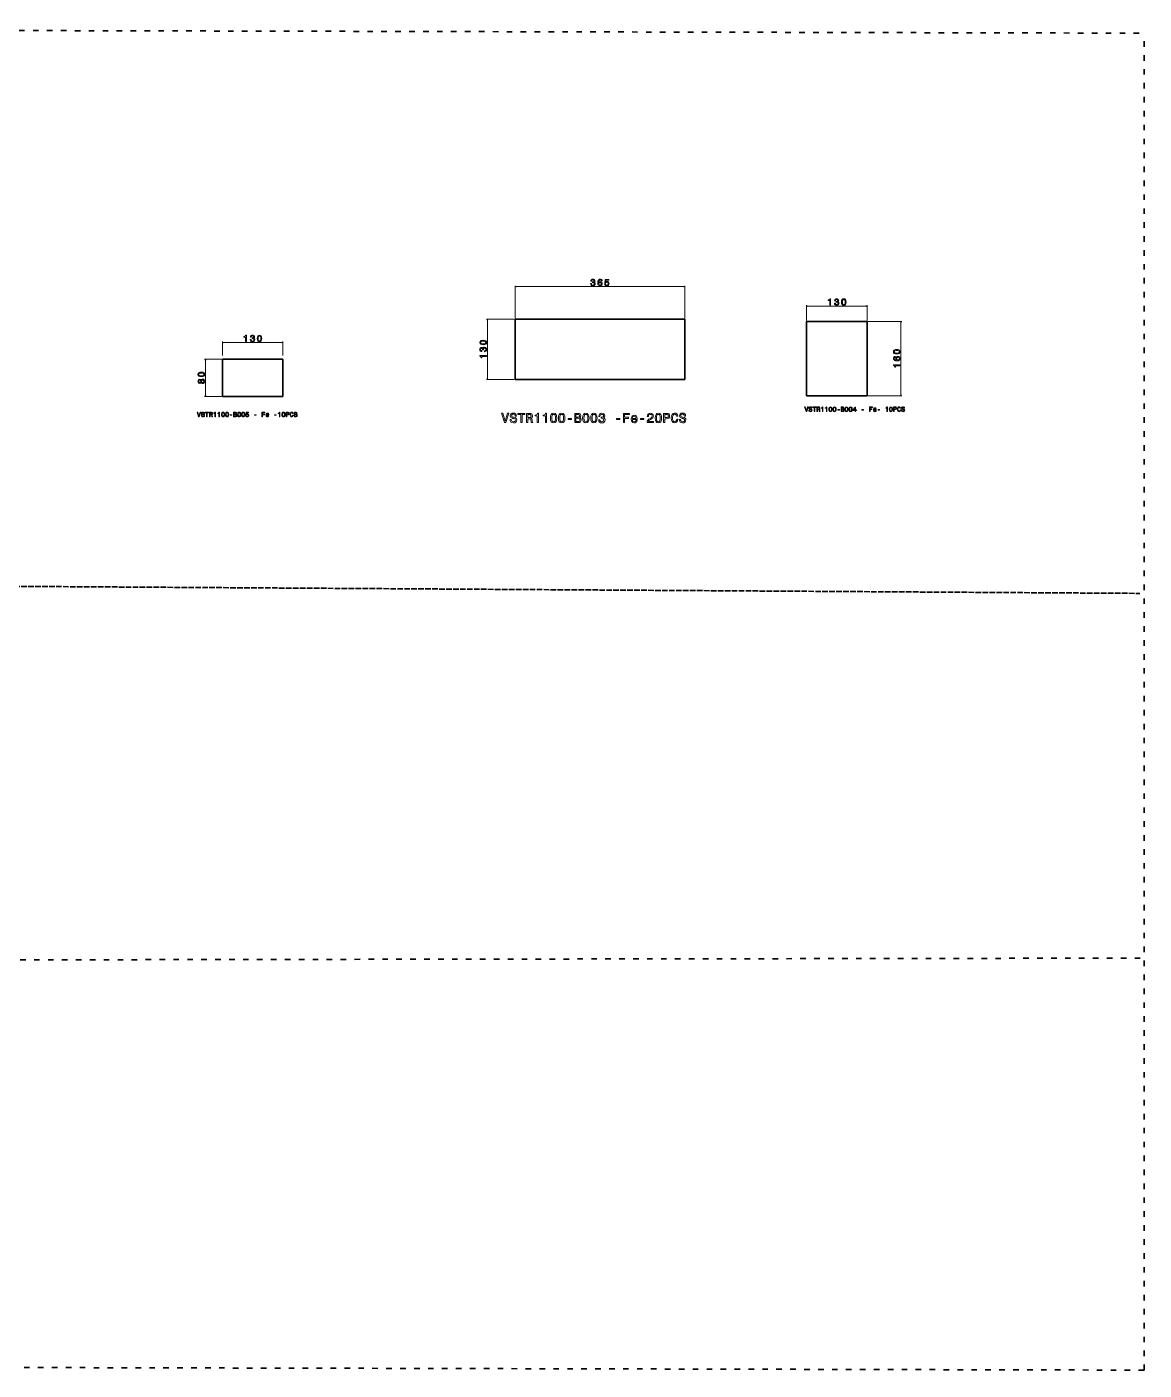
# Model space of a CAD drawing. Extents: x -2689 to 3123, y -678 to 2215.
# Drawn here: x 717 to 3123, y -678 to 2215 of the extents above; entities that cross this region are included whole.
import ezdxf

# ---------------------------------------------------------------- set-up
doc = ezdxf.new("R2010")
doc.units = 0
doc.linetypes.add('DASHED', pattern=[15, 12, -3])
doc.linetypes.add('DASHSPACE', pattern=[30, 12, -18])

msp = doc.modelspace()

# ---------------------------------------------------------------- linework, layer by layer
at = {"color": 7, "linetype": 'DASHSPACE', "lineweight": 35}
for p, q in [((-2689.3, 2215.2), (3123.3, 2201.6)), ((3123.3, -677.6), (3123.3, 2201.6)), ((-2687, 200.7), (3118.8, 209.7)), ((3123.3, -677.6), (-2689.3, -664))]:
    msp.add_line(p, q, dxfattribs=at)
at = {"color": 7, "lineweight": 13}
for p, q in [((1769, 1587.7), (1769, 1657.8)), ((1769, 1655.8), (2134, 1655.8)), ((2134, 1587.7), (2134, 1657.8)), ((2396.6, 1582.6), (2396.6, 1615.7)), ((2396.6, 1613.7), (2526.6, 1613.7)), ((2526.6, 1582.6), (2526.6, 1615.7)), ((1767, 1585.7), (1707, 1585.7)), ((1709, 1455.7), (1709, 1585.7)), ((2528.6, 1580.6), (2601.6, 1580.6)), ((2599.6, 1420.6), (2599.6, 1580.6)), ((1138.5, 1507.8), (1138.5, 1537.3)), ((1138.5, 1535.3), (1268.5, 1535.3)), ((1268.5, 1507.8), (1268.5, 1537.3)), ((1136.5, 1499.3), (1100, 1499.3)), ((1102, 1419.3), (1102, 1499.3)), ((1767, 1455.7), (1707, 1455.7)), ((1136.5, 1419.3), (1100, 1419.3)), ((2528.6, 1420.6), (2601.6, 1420.6))]:
    msp.add_line(p, q, dxfattribs=at)
at = {"color": 7, "lineweight": 35}
for p, q in [((1769, 1455.7), (1769, 1585.7)), ((2134, 1585.7), (1769, 1585.7)), ((2134, 1455.7), (2134, 1585.7)), ((2396.6, 1420.6), (2396.6, 1580.6)), ((2526.6, 1580.6), (2396.6, 1580.6)), ((2526.6, 1420.6), (2526.6, 1580.6)), ((1138.5, 1419.3), (1138.5, 1499.3)), ((1138.5, 1499.3), (1268.5, 1499.3)), ((1268.5, 1419.3), (1268.5, 1499.3)), ((2134, 1455.7), (1769, 1455.7)), ((1138.5, 1419.3), (1268.5, 1419.3)), ((2526.6, 1420.6), (2396.6, 1420.6))]:
    msp.add_line(p, q, dxfattribs=at)
at = {"color": 7, "linetype": 'DASHED', "lineweight": 35}
msp.add_line((-2684.6, 1031.4), (3114.4, 995.2), dxfattribs=at)
at = {"color": 7, "lineweight": 13}
for points in [[(1771, 1656.4), (1769, 1655.8), (1771, 1655.3)], [(2132.1, 1655.3), (2134, 1655.8), (2132.1, 1656.4)], [(2398.5, 1614.2), (2396.6, 1613.7), (2398.5, 1613.1)], [(2524.7, 1613.1), (2526.6, 1613.7), (2524.7, 1614.2)], [(1709.5, 1583.7), (1709, 1585.7), (1708.4, 1583.7)], [(2600.1, 1578.7), (2599.6, 1580.6), (2599.1, 1578.7)], [(1140.5, 1535.8), (1138.5, 1535.3), (1140.5, 1534.8)], [(1266.6, 1534.8), (1268.5, 1535.3), (1266.6, 1535.8)], [(1102.5, 1497.4), (1102, 1499.3), (1101.5, 1497.4)], [(1708.4, 1457.6), (1709, 1455.7), (1709.5, 1457.6)], [(1101.5, 1421.2), (1102, 1419.3), (1102.5, 1421.2)], [(2599.1, 1422.6), (2599.6, 1420.6), (2600.1, 1422.6)]]:
    msp.add_lwpolyline(points, dxfattribs=at)
for points in [[(1931.5, 1662.2), (1931.5, 1662.1), (1931.8, 1660.2), (1932.8, 1658.7), (1934.3, 1657.8), (1936.2, 1657.4), (1938.3, 1657.8), (1939.9, 1658.7), (1940.9, 1660.1), (1941.3, 1661.9), (1941.1, 1663.1), (1940.7, 1664), (1939.9, 1664.8), (1939, 1665.3), (1940.3, 1666.4), (1940.8, 1668.2), (1940.4, 1669.7), (1939.6, 1670.9), (1938.2, 1671.7), (1936.2, 1671.9), (1934.4, 1671.6), (1933, 1670.7), (1932.1, 1669.3), (1931.8, 1667.4), (1931.8, 1667.3), (1933.6, 1667.3), (1933.8, 1668.6), (1934.3, 1669.5), (1935.1, 1670.1), (1936.3, 1670.3), (1937.4, 1670.1), (1938.1, 1669.7), (1938.6, 1669), (1938.8, 1668.1), (1938.6, 1667.1), (1938.1, 1666.4), (1937.3, 1666), (1936.1, 1665.9), (1935.3, 1665.9), (1935.3, 1664.3), (1936.3, 1664.4), (1937.6, 1664.2), (1938.6, 1663.7), (1939.1, 1662.9), (1939.3, 1661.9), (1939.1, 1660.7), (1938.5, 1659.9), (1937.6, 1659.3), (1936.4, 1659.1), (1935.1, 1659.3), (1934.2, 1659.9), (1933.6, 1660.9), (1933.3, 1662.2)], [(1956.4, 1668.1), (1956, 1669.7), (1955.1, 1670.9), (1953.7, 1671.7), (1951.9, 1671.9), (1950.8, 1671.8), (1949.7, 1671.4), (1948.8, 1670.8), (1948.1, 1669.9), (1947.4, 1668.8), (1947, 1667.4), (1946.7, 1665.8), (1946.6, 1664), (1947, 1661.2), (1947.9, 1659.1), (1949.5, 1657.9), (1951.7, 1657.4), (1953.7, 1657.8), (1955.2, 1658.7), (1956.1, 1660.2), (1956.5, 1662.1), (1956.1, 1664), (1955.2, 1665.5), (1953.8, 1666.4), (1952, 1666.8), (1950.1, 1666.4), (1948.7, 1665.2), (1949, 1667.4), (1949.6, 1669), (1950.6, 1670), (1952, 1670.3), (1953, 1670.1), (1953.7, 1669.7), (1954.2, 1669), (1954.5, 1668.1)], [(1954.5, 1662.1), (1954.3, 1660.8), (1953.7, 1659.9), (1952.8, 1659.2), (1951.7, 1659), (1950.5, 1659.2), (1949.6, 1659.9), (1949, 1660.8), (1948.8, 1662.1), (1949, 1663.3), (1949.6, 1664.3), (1950.5, 1664.9), (1951.8, 1665.1), (1952.9, 1664.9), (1953.7, 1664.3), (1954.3, 1663.4)], [(1961.5, 1661.5), (1961.9, 1659.8), (1962.9, 1658.5), (1964.3, 1657.7), (1966.2, 1657.4), (1968.2, 1657.8), (1969.8, 1658.8), (1970.8, 1660.4), (1971.2, 1662.4), (1970.9, 1664.2), (1969.9, 1665.7), (1968.4, 1666.7), (1966.4, 1667), (1964.9, 1666.8), (1963.8, 1666.1), (1964.3, 1669.9), (1970.5, 1669.9), (1970.5, 1671.5), (1963, 1671.5), (1961.9, 1664.1), (1963.5, 1664.1), (1964.6, 1665.1), (1966.1, 1665.4), (1967.4, 1665.2), (1968.4, 1664.5), (1969, 1663.5), (1969.3, 1662.3), (1969, 1661), (1968.4, 1660), (1967.4, 1659.4), (1966.1, 1659.2), (1965.1, 1659.3), (1964.2, 1659.8), (1963.6, 1660.5), (1963.3, 1661.5)], [(2446.3, 1615.7), (2448.1, 1615.7), (2448.1, 1629.8), (2446.8, 1629.8), (2446.4, 1628.5), (2445.7, 1627.7), (2444.6, 1627.2), (2443, 1627.1), (2443, 1625.6), (2446.3, 1625.6)], [(2456.5, 1620.1), (2456.5, 1619.9), (2456.9, 1618), (2457.8, 1616.5), (2459.3, 1615.6), (2461.3, 1615.3), (2463.4, 1615.6), (2464.9, 1616.5), (2466, 1617.9), (2466.3, 1619.7), (2466.2, 1620.9), (2465.7, 1621.9), (2465, 1622.6), (2464, 1623.2), (2465.3, 1624.3), (2465.8, 1626), (2465.5, 1627.6), (2464.6, 1628.8), (2463.2, 1629.5), (2461.3, 1629.8), (2459.5, 1629.4), (2458.1, 1628.6), (2457.2, 1627.1), (2456.9, 1625.3), (2456.9, 1625.1), (2458.6, 1625.1), (2458.8, 1626.4), (2459.3, 1627.3), (2460.2, 1627.9), (2461.4, 1628.1), (2462.4, 1627.9), (2463.2, 1627.5), (2463.7, 1626.8), (2463.8, 1625.9), (2463.7, 1624.9), (2463.2, 1624.3), (2462.3, 1623.9), (2461.2, 1623.7), (2460.4, 1623.8), (2460.4, 1622.2), (2461.4, 1622.2), (2462.6, 1622), (2463.6, 1621.5), (2464.2, 1620.7), (2464.4, 1619.7), (2464.1, 1618.5), (2463.6, 1617.7), (2462.6, 1617.1), (2461.4, 1617), (2460.1, 1617.2), (2459.2, 1617.8), (2458.6, 1618.7), (2458.4, 1620.1)], [(2471.7, 1622.5), (2472, 1619.3), (2472.9, 1617.1), (2474.5, 1615.7), (2476.6, 1615.3), (2478.6, 1615.7), (2480.1, 1617.1), (2481.1, 1619.3), (2481.4, 1622.5), (2481.1, 1625.6), (2480.7, 1626.9), (2480.1, 1627.9), (2478.6, 1629.3), (2476.6, 1629.8), (2474.5, 1629.3), (2472.9, 1627.9), (2472, 1625.6)], [(2473.6, 1622.5), (2473.8, 1624.9), (2474.3, 1626.7), (2475.2, 1627.7), (2476.6, 1628.1), (2477.9, 1627.7), (2478.8, 1626.7), (2479.3, 1624.9), (2479.5, 1622.5), (2479.3, 1620), (2478.8, 1618.3), (2477.9, 1617.3), (2476.6, 1616.9), (2475.2, 1617.3), (2474.3, 1618.3), (2473.8, 1620)], [(1188.2, 1537.3), (1190.1, 1537.3), (1190.1, 1551.4), (1188.7, 1551.4), (1188.3, 1550.2), (1187.6, 1549.3), (1186.5, 1548.9), (1185, 1548.7), (1185, 1547.3), (1188.2, 1547.3)], [(1198.5, 1541.7), (1198.5, 1541.6), (1198.8, 1539.6), (1199.7, 1538.2), (1201.2, 1537.2), (1203.2, 1536.9), (1205.3, 1537.2), (1206.9, 1538.1), (1207.9, 1539.5), (1208.2, 1541.4), (1208.1, 1542.5), (1207.6, 1543.5), (1206.9, 1544.3), (1205.9, 1544.8), (1207.3, 1545.9), (1207.7, 1547.6), (1207.4, 1549.2), (1206.6, 1550.4), (1205.1, 1551.1), (1203.2, 1551.4), (1201.4, 1551.1), (1200, 1550.2), (1199.1, 1548.8), (1198.8, 1546.9), (1198.8, 1546.8), (1200.6, 1546.8), (1200.7, 1548.1), (1201.3, 1549), (1202.1, 1549.5), (1203.3, 1549.7), (1204.4, 1549.6), (1205.1, 1549.2), (1205.6, 1548.5), (1205.8, 1547.5), (1205.6, 1546.6), (1205.1, 1545.9), (1204.3, 1545.5), (1203.1, 1545.4), (1202.3, 1545.4), (1202.3, 1543.8), (1203.3, 1543.8), (1204.6, 1543.7), (1205.5, 1543.2), (1206.1, 1542.4), (1206.3, 1541.4), (1206.1, 1540.2), (1205.5, 1539.3), (1204.6, 1538.8), (1203.3, 1538.6), (1202.1, 1538.8), (1201.1, 1539.4), (1200.5, 1540.4), (1200.3, 1541.7)], [(1213.6, 1544.1), (1213.9, 1541), (1214.9, 1538.7), (1216.4, 1537.3), (1218.5, 1536.9), (1220.6, 1537.3), (1222.1, 1538.7), (1223, 1541), (1223.3, 1544.1), (1223, 1547.3), (1222.6, 1548.5), (1222.1, 1549.6), (1220.6, 1550.9), (1218.5, 1551.4), (1216.4, 1550.9), (1214.9, 1549.5), (1213.9, 1547.3)], [(1215.6, 1544.1), (1215.7, 1546.6), (1216.2, 1548.3), (1217.1, 1549.4), (1218.5, 1549.7), (1219.8, 1549.4), (1220.7, 1548.3), (1221.2, 1546.6), (1221.4, 1544.1), (1221.2, 1541.7), (1220.7, 1539.9), (1219.8, 1538.9), (1218.5, 1538.6), (1217.1, 1538.9), (1216.2, 1539.9), (1215.7, 1541.7)], [(1700.1, 1530.8), (1703.3, 1531.1), (1705.5, 1532), (1706.9, 1533.5), (1707.4, 1535.6), (1706.9, 1537.7), (1705.5, 1539.2), (1703.3, 1540.1), (1700.1, 1540.5), (1697, 1540.1), (1695.7, 1539.8), (1694.7, 1539.2), (1693.3, 1537.7), (1692.9, 1535.6), (1693.3, 1533.5), (1694.7, 1532), (1697, 1531.1)], [(1700.1, 1532.7), (1697.7, 1532.9), (1695.9, 1533.4), (1694.9, 1534.3), (1694.5, 1535.6), (1694.9, 1537), (1695.9, 1537.9), (1697.7, 1538.4), (1700.1, 1538.5), (1702.6, 1538.4), (1704.3, 1537.9), (1705.4, 1537), (1705.7, 1535.6), (1705.4, 1534.3), (1704.3, 1533.4), (1702.6, 1532.9)], [(1702.6, 1515.6), (1702.7, 1515.6), (1704.6, 1515.9), (1706.1, 1516.9), (1707, 1518.4), (1707.4, 1520.3), (1707, 1522.4), (1706.1, 1524), (1704.7, 1525), (1702.9, 1525.4), (1701.7, 1525.2), (1700.7, 1524.8), (1700, 1524), (1699.5, 1523.1), (1698.4, 1524.4), (1696.6, 1524.9), (1695.1, 1524.5), (1693.9, 1523.7), (1693.1, 1522.3), (1692.9, 1520.3), (1693.2, 1518.5), (1694.1, 1517.1), (1695.5, 1516.2), (1697.4, 1515.9), (1697.5, 1515.9), (1697.5, 1517.7), (1696.2, 1517.9), (1695.3, 1518.4), (1694.7, 1519.2), (1694.5, 1520.4), (1694.7, 1521.5), (1695.1, 1522.3), (1695.8, 1522.7), (1696.7, 1522.9), (1697.7, 1522.7), (1698.4, 1522.2), (1698.8, 1521.4), (1698.9, 1520.2), (1698.9, 1519.4), (1700.5, 1519.4), (1700.4, 1520.4), (1700.6, 1521.7), (1701.1, 1522.7), (1701.9, 1523.2), (1702.9, 1523.4), (1704.1, 1523.2), (1704.9, 1522.6), (1705.5, 1521.7), (1705.7, 1520.5), (1705.5, 1519.2), (1704.9, 1518.3), (1703.9, 1517.7), (1702.6, 1517.4)], [(1707, 1505.4), (1707, 1507.2), (1692.9, 1507.2), (1692.9, 1505.8), (1694.1, 1505.5), (1694.9, 1504.7), (1695.4, 1503.6), (1695.6, 1502.1), (1697, 1502.1), (1697, 1505.4)], [(2590.7, 1510.7), (2593.9, 1511), (2596.2, 1512), (2597.5, 1513.5), (2598, 1515.6), (2597.5, 1517.7), (2596.2, 1519.2), (2593.9, 1520.1), (2590.7, 1520.4), (2587.6, 1520.1), (2586.3, 1519.7), (2585.3, 1519.2), (2583.9, 1517.7), (2583.5, 1515.6), (2583.9, 1513.5), (2585.3, 1512), (2587.6, 1511)], [(2587.4, 1505.5), (2585.7, 1505.1), (2584.5, 1504.2), (2583.7, 1502.8), (2583.5, 1501.1), (2583.6, 1499.9), (2584, 1498.8), (2584.6, 1497.9), (2585.5, 1497.2), (2586.6, 1496.6), (2588, 1496.1), (2589.6, 1495.8), (2591.4, 1495.7), (2594.2, 1496.1), (2596.3, 1497.1), (2597.6, 1498.7), (2598, 1500.8), (2597.6, 1502.8), (2596.7, 1504.3), (2595.2, 1505.3), (2593.3, 1505.6), (2591.4, 1505.3), (2589.9, 1504.3), (2589, 1502.9), (2588.6, 1501.1), (2589.1, 1499.2), (2590.2, 1497.8), (2588, 1498.1), (2586.4, 1498.7), (2585.4, 1499.7), (2585.1, 1501.1), (2585.3, 1502.1), (2585.7, 1502.8), (2586.4, 1503.4), (2587.4, 1503.6)], [(2590.7, 1512.6), (2588.3, 1512.8), (2586.6, 1513.3), (2585.5, 1514.2), (2585.2, 1515.6), (2585.5, 1516.9), (2586.6, 1517.8), (2588.3, 1518.3), (2590.7, 1518.5), (2593.2, 1518.3), (2595, 1517.8), (2596, 1516.9), (2596.3, 1515.6), (2596, 1514.2), (2595, 1513.3), (2593.2, 1512.8)], [(2597.6, 1485.3), (2597.6, 1487.2), (2583.5, 1487.2), (2583.5, 1485.8), (2584.7, 1485.4), (2585.5, 1484.7), (2586, 1483.6), (2586.2, 1482.1), (2587.6, 1482.1), (2587.6, 1485.3)], [(2593.3, 1503.6), (2594.6, 1503.4), (2595.5, 1502.8), (2596.2, 1501.9), (2596.4, 1500.8), (2596.2, 1499.6), (2595.6, 1498.7), (2594.6, 1498.1), (2593.3, 1497.9), (2592.1, 1498.1), (2591.1, 1498.7), (2590.5, 1499.6), (2590.3, 1500.9), (2590.5, 1502), (2591.1, 1502.8), (2592.1, 1503.4)], [(1093.2, 1461.9), (1096.3, 1462.2), (1098.6, 1463.2), (1100, 1464.7), (1100.4, 1466.8), (1100, 1468.8), (1098.6, 1470.4), (1096.3, 1471.3), (1093.2, 1471.6), (1090, 1471.3), (1088.8, 1470.9), (1087.8, 1470.4), (1086.4, 1468.8), (1085.9, 1466.8), (1086.4, 1464.7), (1087.8, 1463.2), (1090, 1462.2)], [(1092.5, 1449.3), (1093, 1448.3), (1093.8, 1447.6), (1094.8, 1447.1), (1096, 1447), (1097.8, 1447.3), (1099.2, 1448.2), (1100.1, 1449.8), (1100.4, 1451.8), (1100.1, 1453.9), (1099.2, 1455.4), (1097.8, 1456.3), (1096, 1456.6), (1094.8, 1456.5), (1093.8, 1456.1), (1093, 1455.3), (1092.5, 1454.3), (1092, 1455.1), (1091.3, 1455.7), (1090.5, 1456), (1089.5, 1456.2), (1088.1, 1455.8), (1086.9, 1455), (1086.2, 1453.6), (1085.9, 1451.8), (1086.2, 1450), (1086.9, 1448.6), (1088.1, 1447.8), (1089.5, 1447.5), (1090.5, 1447.6), (1091.3, 1447.9)], [(1089.7, 1449.4), (1088.8, 1449.5), (1088.1, 1450), (1087.7, 1450.8), (1087.5, 1451.8), (1087.7, 1452.8), (1088.1, 1453.6), (1088.8, 1454.1), (1089.7, 1454.3), (1090.6, 1454.1), (1091.3, 1453.6), (1091.8, 1452.8), (1091.9, 1451.8), (1091.7, 1450.8), (1091.3, 1450), (1090.6, 1449.5)], [(1093.2, 1463.8), (1090.7, 1464), (1089, 1464.5), (1088, 1465.4), (1087.6, 1466.8), (1088, 1468.1), (1089, 1469), (1090.7, 1469.5), (1093.2, 1469.7), (1095.6, 1469.5), (1097.4, 1469), (1098.4, 1468.1), (1098.8, 1466.8), (1098.4, 1465.4), (1097.4, 1464.5), (1095.6, 1464)], [(1096, 1448.9), (1094.9, 1449.1), (1094.1, 1449.7), (1093.6, 1450.6), (1093.4, 1451.8), (1093.6, 1453), (1094.1, 1453.9), (1094.9, 1454.5), (1096, 1454.7), (1097.1, 1454.5), (1098, 1453.9), (1098.5, 1453), (1098.7, 1451.8), (1098.5, 1450.6), (1098, 1449.7), (1097.1, 1449.1)], [(2398.5, 1396.8), (2396, 1388.3), (2393.4, 1396.8), (2392, 1396.8), (2395.2, 1386.8), (2396.7, 1386.8), (2399.8, 1396.8)], [(2402.3, 1390.1), (2401, 1390.1), (2401.3, 1388.5), (2402, 1387.4), (2403.2, 1386.7), (2404.7, 1386.5), (2406.1, 1386.7), (2407.2, 1387.3), (2408, 1388.3), (2408.2, 1389.7), (2408, 1390.8), (2407.4, 1391.6), (2406.4, 1392.1), (2405.1, 1392.5), (2404, 1392.7), (2403.2, 1393.1), (2402.8, 1393.5), (2402.7, 1394.2), (2402.8, 1394.9), (2403.2, 1395.4), (2403.8, 1395.7), (2404.6, 1395.8), (2405.4, 1395.7), (2406, 1395.3), (2406.4, 1394.7), (2406.6, 1393.8), (2407.9, 1393.8), (2407.9, 1393.8), (2407.7, 1395.2), (2407, 1396.2), (2406, 1396.8), (2404.5, 1397), (2403.2, 1396.8), (2402.2, 1396.2), (2401.6, 1395.3), (2401.3, 1394), (2401.5, 1393), (2402.1, 1392.2), (2402.9, 1391.7), (2404.1, 1391.4), (2405.3, 1391), (2406.2, 1390.7), (2406.7, 1390.3), (2406.9, 1389.5), (2406.7, 1388.7), (2406.3, 1388.2), (2405.6, 1387.8), (2404.7, 1387.7), (2403.7, 1387.8), (2403, 1388.3), (2402.5, 1389.1)], [(2412.6, 1386.8), (2414, 1386.8), (2414, 1395.5), (2417, 1395.5), (2417, 1396.8), (2409.6, 1396.8), (2409.6, 1395.5), (2412.6, 1395.5)], [(2418.8, 1386.8), (2420.1, 1386.8), (2420.1, 1391), (2421.5, 1391), (2422.5, 1390.9), (2423.1, 1390.7), (2423.5, 1390.3), (2423.6, 1389.4), (2423.7, 1388.1), (2423.8, 1387.3), (2423.9, 1386.8), (2425.4, 1386.8), (2425.4, 1387), (2425.1, 1387.4), (2425, 1388.2), (2424.9, 1389.8), (2424.7, 1391), (2424.3, 1391.4), (2423.8, 1391.6), (2424.4, 1392), (2424.8, 1392.5), (2425, 1393.1), (2425.1, 1393.9), (2424.9, 1395.1), (2424.4, 1396), (2423.4, 1396.6), (2422.1, 1396.8), (2418.8, 1396.8)], [(2421.7, 1395.5), (2422.6, 1395.4), (2423.2, 1395.2), (2423.6, 1394.7), (2423.7, 1393.9), (2423.6, 1393), (2423.2, 1392.5), (2422.6, 1392.3), (2421.6, 1392.2), (2420.1, 1392.2), (2420.1, 1395.5)], [(2430.4, 1386.8), (2431.7, 1386.8), (2431.7, 1396.8), (2430.7, 1396.8), (2430.5, 1395.9), (2429.9, 1395.4), (2429.2, 1395), (2428.1, 1394.9), (2428.1, 1393.9), (2430.4, 1393.9)], [(2439.1, 1386.8), (2440.4, 1386.8), (2440.4, 1396.8), (2439.4, 1396.8), (2439.1, 1395.9), (2438.6, 1395.4), (2437.8, 1395), (2436.7, 1394.9), (2436.7, 1393.9), (2439.1, 1393.9)], [(2444.5, 1391.6), (2444.7, 1389.4), (2445.4, 1387.8), (2446.5, 1386.8), (2448, 1386.5), (2449.5, 1386.8), (2450.6, 1387.8), (2451.2, 1389.4), (2451.5, 1391.6), (2451.2, 1393.9), (2451, 1394.8), (2450.6, 1395.5), (2449.5, 1396.5), (2448, 1396.8), (2446.5, 1396.5), (2445.4, 1395.5), (2444.7, 1393.9)], [(2445.9, 1391.6), (2446, 1393.4), (2446.4, 1394.6), (2447, 1395.4), (2448, 1395.6), (2448.9, 1395.4), (2449.6, 1394.6), (2450, 1393.4), (2450.1, 1391.6), (2450, 1389.9), (2449.6, 1388.6), (2448.9, 1387.9), (2448, 1387.6), (2447, 1387.9), (2446.4, 1388.6), (2446, 1389.9)], [(2453.2, 1391.6), (2453.4, 1389.4), (2454.1, 1387.8), (2455.2, 1386.8), (2456.7, 1386.5), (2458.2, 1386.8), (2459.2, 1387.8), (2459.9, 1389.4), (2460.1, 1391.6), (2459.9, 1393.9), (2459.6, 1394.8), (2459.2, 1395.5), (2458.2, 1396.5), (2456.7, 1396.8), (2455.2, 1396.5), (2454.1, 1395.5), (2453.4, 1393.9)], [(2454.6, 1391.6), (2454.7, 1393.4), (2455.1, 1394.6), (2455.7, 1395.4), (2456.7, 1395.6), (2457.6, 1395.4), (2458.3, 1394.6), (2458.6, 1393.4), (2458.7, 1391.6), (2458.6, 1389.9), (2458.3, 1388.6), (2457.6, 1387.9), (2456.7, 1387.6), (2455.7, 1387.9), (2455.1, 1388.6), (2454.7, 1389.9)], [(2463.6, 1390.1), (2467.1, 1390.1), (2467.1, 1391.2), (2463.6, 1391.2)], [(2475.8, 1392.2), (2476.8, 1393), (2477.1, 1393.6), (2477.2, 1394.2), (2477, 1395.3), (2476.4, 1396.1), (2475.5, 1396.6), (2474.3, 1396.8), (2470.7, 1396.8), (2470.7, 1386.8), (2474.5, 1386.8), (2475.8, 1387), (2476.8, 1387.5), (2477.4, 1388.5), (2477.6, 1389.8), (2477.5, 1390.6), (2477.1, 1391.3), (2476.6, 1391.8)], [(2474, 1392.6), (2472, 1392.6), (2472, 1395.6), (2474.1, 1395.6), (2474.9, 1395.5), (2475.4, 1395.2), (2475.8, 1394.8), (2475.9, 1394.1), (2475.7, 1393.4), (2475.4, 1393), (2474.8, 1392.7)], [(2474.3, 1388), (2472, 1388), (2472, 1391.4), (2474.2, 1391.4), (2475.1, 1391.3), (2475.7, 1391), (2476.1, 1390.5), (2476.2, 1389.7), (2476.1, 1388.9), (2475.8, 1388.4), (2475.1, 1388.1)], [(2479.2, 1391.6), (2479.4, 1389.4), (2480.1, 1387.8), (2481.2, 1386.8), (2482.7, 1386.5), (2484.2, 1386.8), (2485.3, 1387.8), (2485.9, 1389.4), (2486.2, 1391.6), (2485.9, 1393.9), (2485.6, 1394.8), (2485.3, 1395.5), (2484.2, 1396.5), (2482.7, 1396.8), (2481.2, 1396.5), (2480.1, 1395.5), (2479.4, 1393.9)], [(2480.6, 1391.6), (2480.7, 1393.4), (2481.1, 1394.6), (2481.7, 1395.4), (2482.7, 1395.6), (2483.6, 1395.4), (2484.3, 1394.6), (2484.7, 1393.4), (2484.8, 1391.6), (2484.7, 1389.9), (2484.3, 1388.6), (2483.6, 1387.9), (2482.7, 1387.6), (2481.7, 1387.9), (2481.1, 1388.6), (2480.7, 1389.9)], [(2487.9, 1391.6), (2488.1, 1389.4), (2488.8, 1387.8), (2489.9, 1386.8), (2491.4, 1386.5), (2492.9, 1386.8), (2493.9, 1387.8), (2494.6, 1389.4), (2494.8, 1391.6), (2494.6, 1393.9), (2494.3, 1394.8), (2493.9, 1395.5), (2492.9, 1396.5), (2491.4, 1396.8), (2489.9, 1396.5), (2488.8, 1395.5), (2488.1, 1393.9)], [(2489.3, 1391.6), (2489.4, 1393.4), (2489.8, 1394.6), (2490.4, 1395.4), (2491.4, 1395.6), (2492.3, 1395.4), (2493, 1394.6), (2493.3, 1393.4), (2493.4, 1391.6), (2493.3, 1389.9), (2493, 1388.6), (2492.3, 1387.9), (2491.4, 1387.6), (2490.4, 1387.9), (2489.8, 1388.6), (2489.4, 1389.9)], [(2500.8, 1386.8), (2502.1, 1386.8), (2502.1, 1389.2), (2503.6, 1389.2), (2503.6, 1390.4), (2502.1, 1390.4), (2502.1, 1396.5), (2500.8, 1396.5), (2496.4, 1390.5), (2496.4, 1389.2), (2500.8, 1389.2)], [(2497.7, 1390.4), (2500.8, 1394.9), (2500.8, 1390.4)], [(2515.6, 1390.1), (2519.1, 1390.1), (2519.1, 1391.2), (2515.6, 1391.2)], [(2531.8, 1386.8), (2533.1, 1386.8), (2533.1, 1391.4), (2537.3, 1391.4), (2537.3, 1392.5), (2533.1, 1392.5), (2533.1, 1395.5), (2538.3, 1395.5), (2538.3, 1396.8), (2531.8, 1396.8)], [(2541.5, 1390.3), (2546.6, 1390.3), (2546.6, 1390.8), (2546.4, 1392.5), (2545.8, 1393.7), (2544.8, 1394.5), (2543.4, 1394.8), (2542.1, 1394.5), (2541.1, 1393.7), (2540.4, 1392.4), (2540.2, 1390.6), (2540.4, 1388.9), (2541.1, 1387.6), (2542.1, 1386.8), (2543.4, 1386.5), (2544.5, 1386.7), (2545.4, 1387.2), (2546.1, 1387.9), (2546.5, 1389), (2545.2, 1389), (2545, 1388.4), (2544.6, 1388), (2543.5, 1387.6), (2542.7, 1387.8), (2542.1, 1388.3), (2541.7, 1389.1), (2541.5, 1390.2)], [(2541.5, 1391.3), (2541.7, 1392.3), (2542.1, 1393.1), (2542.7, 1393.5), (2543.5, 1393.7), (2544.2, 1393.5), (2544.8, 1393.1), (2545.2, 1392.3), (2545.3, 1391.3)], [(2550.3, 1390.1), (2553.8, 1390.1), (2553.8, 1391.2), (2550.3, 1391.2)], [(2569.2, 1386.8), (2570.5, 1386.8), (2570.5, 1396.8), (2569.5, 1396.8), (2569.3, 1395.9), (2568.7, 1395.4), (2567.9, 1395), (2566.8, 1394.9), (2566.8, 1393.9), (2569.2, 1393.9)], [(2574.6, 1391.6), (2574.9, 1389.4), (2575.5, 1387.8), (2576.6, 1386.8), (2578.1, 1386.5), (2579.6, 1386.8), (2580.7, 1387.8), (2581.3, 1389.4), (2581.6, 1391.6), (2581.3, 1393.9), (2581.1, 1394.8), (2580.7, 1395.5), (2579.6, 1396.5), (2578.1, 1396.8), (2576.6, 1396.5), (2575.5, 1395.5), (2574.9, 1393.9)], [(2576, 1391.6), (2576.1, 1393.4), (2576.5, 1394.6), (2577.1, 1395.4), (2578.1, 1395.6), (2579.1, 1395.4), (2579.7, 1394.6), (2580.1, 1393.4), (2580.2, 1391.6), (2580.1, 1389.9), (2579.7, 1388.6), (2579.1, 1387.9), (2578.1, 1387.6), (2577.1, 1387.9), (2576.5, 1388.6), (2576.1, 1389.9)], [(2583.7, 1386.8), (2585.1, 1386.8), (2585.1, 1391), (2586.5, 1391), (2588, 1391), (2589.2, 1391.6), (2590, 1392.5), (2590.2, 1393.9), (2590, 1395.1), (2589.5, 1396), (2588.5, 1396.6), (2587.2, 1396.8), (2583.7, 1396.8)], [(2586.8, 1395.5), (2587.7, 1395.4), (2588.3, 1395.2), (2588.7, 1394.7), (2588.8, 1393.9), (2588.7, 1393), (2588.3, 1392.5), (2587.7, 1392.3), (2586.7, 1392.2), (2585.1, 1392.2), (2585.1, 1395.5)], [(2597.8, 1390.5), (2597.5, 1389.3), (2597, 1388.4), (2596.4, 1387.9), (2595.6, 1387.7), (2594.7, 1388), (2593.9, 1388.7), (2593.4, 1390), (2593.3, 1391.8), (2593.4, 1393.5), (2593.9, 1394.8), (2594.6, 1395.6), (2595.6, 1395.8), (2596.3, 1395.7), (2596.9, 1395.3), (2597.3, 1394.6), (2597.7, 1393.7), (2599, 1393.7), (2598.6, 1395.1), (2597.8, 1396.1), (2596.8, 1396.8), (2595.6, 1397), (2594.1, 1396.7), (2592.9, 1395.7), (2592.1, 1394), (2591.9, 1391.8), (2592.1, 1389.5), (2592.9, 1387.8), (2594.1, 1386.8), (2595.6, 1386.5), (2596.9, 1386.8), (2598, 1387.5), (2598.8, 1388.8), (2599.2, 1390.5)], [(2601.9, 1390.1), (2600.5, 1390.1), (2600.8, 1388.5), (2601.6, 1387.4), (2602.7, 1386.7), (2604.2, 1386.5), (2605.6, 1386.7), (2606.8, 1387.3), (2607.5, 1388.3), (2607.7, 1389.7), (2607.5, 1390.8), (2606.9, 1391.6), (2605.9, 1392.1), (2604.6, 1392.5), (2603.5, 1392.7), (2602.8, 1393.1), (2602.3, 1393.5), (2602.2, 1394.2), (2602.3, 1394.9), (2602.7, 1395.4), (2603.3, 1395.7), (2604.1, 1395.8), (2604.9, 1395.7), (2605.5, 1395.3), (2605.9, 1394.7), (2606.1, 1393.8), (2607.5, 1393.8), (2607.5, 1393.8), (2607.2, 1395.2), (2606.5, 1396.2), (2605.5, 1396.8), (2604, 1397), (2602.7, 1396.8), (2601.7, 1396.2), (2601.1, 1395.3), (2600.9, 1394), (2601, 1393), (2601.6, 1392.2), (2602.5, 1391.7), (2603.6, 1391.4), (2604.8, 1391), (2605.7, 1390.7), (2606.2, 1390.3), (2606.4, 1389.5), (2606.2, 1388.7), (2605.8, 1388.2), (2605.1, 1387.8), (2604.2, 1387.7), (2603.2, 1387.8), (2602.5, 1388.3), (2602, 1389.1)], [(1090.4, 1385.4), (1087.9, 1376.9), (1085.3, 1385.4), (1083.9, 1385.4), (1087.2, 1375.4), (1088.6, 1375.4), (1091.8, 1385.4)], [(1094.3, 1378.7), (1093, 1378.7), (1093.3, 1377.2), (1094, 1376.1), (1095.1, 1375.4), (1096.6, 1375.1), (1098.1, 1375.4), (1099.2, 1376), (1099.9, 1377), (1100.1, 1378.3), (1099.9, 1379.5), (1099.3, 1380.3), (1098.3, 1380.8), (1097, 1381.1), (1095.9, 1381.4), (1095.2, 1381.7), (1094.8, 1382.2), (1094.6, 1382.9), (1094.8, 1383.6), (1095.1, 1384), (1095.7, 1384.4), (1096.5, 1384.5), (1097.3, 1384.3), (1097.9, 1384), (1098.4, 1383.3), (1098.6, 1382.4), (1099.9, 1382.4), (1099.9, 1382.5), (1099.6, 1383.8), (1099, 1384.8), (1097.9, 1385.5), (1096.5, 1385.7), (1095.2, 1385.5), (1094.1, 1384.9), (1093.5, 1383.9), (1093.3, 1382.7), (1093.5, 1381.6), (1094, 1380.9), (1094.9, 1380.4), (1096.1, 1380), (1097.2, 1379.7), (1098.1, 1379.4), (1098.6, 1378.9), (1098.8, 1378.2), (1098.6, 1377.4), (1098.2, 1376.8), (1097.5, 1376.5), (1096.6, 1376.3), (1095.7, 1376.5), (1094.9, 1377), (1094.4, 1377.7)], [(1104.6, 1375.4), (1105.9, 1375.4), (1105.9, 1384.2), (1108.9, 1384.2), (1108.9, 1385.4), (1101.5, 1385.4), (1101.5, 1384.2), (1104.6, 1384.2)], [(1110.7, 1375.4), (1112, 1375.4), (1112, 1379.6), (1113.4, 1379.6), (1114.4, 1379.6), (1115, 1379.4), (1115.4, 1378.9), (1115.5, 1378.1), (1115.6, 1376.8), (1115.7, 1375.9), (1115.9, 1375.4), (1117.4, 1375.4), (1117.4, 1375.7), (1117, 1376.1), (1116.9, 1376.8), (1116.8, 1378.5), (1116.6, 1379.6), (1116.3, 1380), (1115.7, 1380.3), (1116.3, 1380.7), (1116.7, 1381.2), (1117, 1381.8), (1117.1, 1382.6), (1116.9, 1383.8), (1116.3, 1384.7), (1115.3, 1385.2), (1114, 1385.4), (1110.7, 1385.4)], [(1113.7, 1384.2), (1114.5, 1384.1), (1115.2, 1383.8), (1115.5, 1383.3), (1115.7, 1382.5), (1115.5, 1381.7), (1115.1, 1381.2), (1114.5, 1380.9), (1113.6, 1380.9), (1112, 1380.9), (1112, 1384.2)], [(1122.3, 1375.4), (1123.6, 1375.4), (1123.6, 1385.5), (1122.7, 1385.5), (1122.4, 1384.6), (1121.9, 1384), (1121.1, 1383.7), (1120, 1383.6), (1120, 1382.5), (1122.3, 1382.5)], [(1131, 1375.4), (1132.3, 1375.4), (1132.3, 1385.5), (1131.3, 1385.5), (1131.1, 1384.6), (1130.5, 1384), (1129.8, 1383.7), (1128.7, 1383.6), (1128.7, 1382.5), (1131, 1382.5)], [(1136.5, 1380.3), (1136.7, 1378), (1137.3, 1376.4), (1138.4, 1375.4), (1139.9, 1375.1), (1141.4, 1375.4), (1142.5, 1376.4), (1143.2, 1378), (1143.4, 1380.3), (1143.2, 1382.5), (1142.9, 1383.4), (1142.5, 1384.2), (1141.4, 1385.2), (1139.9, 1385.5), (1138.4, 1385.2), (1137.3, 1384.2), (1136.7, 1382.5)], [(1137.8, 1380.3), (1138, 1382), (1138.3, 1383.3), (1139, 1384), (1139.9, 1384.3), (1140.9, 1384), (1141.5, 1383.3), (1141.9, 1382), (1142, 1380.3), (1141.9, 1378.5), (1141.5, 1377.3), (1140.9, 1376.6), (1139.9, 1376.3), (1139, 1376.6), (1138.3, 1377.3), (1138, 1378.5)], [(1145.1, 1380.3), (1145.3, 1378), (1146, 1376.4), (1147.1, 1375.4), (1148.6, 1375.1), (1150.1, 1375.4), (1151.2, 1376.4), (1151.8, 1378), (1152.1, 1380.3), (1151.8, 1382.5), (1151.6, 1383.4), (1151.2, 1384.2), (1150.1, 1385.2), (1148.6, 1385.5), (1147.1, 1385.2), (1146, 1384.2), (1145.3, 1382.5)], [(1146.5, 1380.3), (1146.6, 1382), (1147, 1383.3), (1147.6, 1384), (1148.6, 1384.3), (1149.6, 1384), (1150.2, 1383.3), (1150.6, 1382), (1150.7, 1380.3), (1150.6, 1378.5), (1150.2, 1377.3), (1149.6, 1376.6), (1148.6, 1376.3), (1147.6, 1376.6), (1147, 1377.3), (1146.6, 1378.5)], [(1155.5, 1378.7), (1159, 1378.7), (1159, 1379.9), (1155.5, 1379.9)], [(1167.8, 1380.8), (1168.8, 1381.7), (1169, 1382.2), (1169.1, 1382.9), (1168.9, 1384), (1168.4, 1384.8), (1167.4, 1385.2), (1166.2, 1385.4), (1162.6, 1385.4), (1162.6, 1375.4), (1166.4, 1375.4), (1167.7, 1375.6), (1168.7, 1376.2), (1169.3, 1377.1), (1169.6, 1378.4), (1169.4, 1379.3), (1169.1, 1380), (1168.5, 1380.5)], [(1165.9, 1381.3), (1163.9, 1381.3), (1163.9, 1384.2), (1166, 1384.2), (1166.8, 1384.1), (1167.3, 1383.9), (1167.7, 1383.4), (1167.8, 1382.8), (1167.7, 1382.1), (1167.3, 1381.6), (1166.7, 1381.3)], [(1166.2, 1376.6), (1163.9, 1376.6), (1163.9, 1380.1), (1166.1, 1380.1), (1167, 1380), (1167.7, 1379.6), (1168, 1379.1), (1168.2, 1378.4), (1168, 1377.6), (1167.7, 1377), (1167.1, 1376.7)], [(1171.2, 1380.3), (1171.4, 1378), (1172, 1376.4), (1173.1, 1375.4), (1174.6, 1375.1), (1176.1, 1375.4), (1177.2, 1376.4), (1177.9, 1378), (1178.1, 1380.3), (1177.9, 1382.5), (1177.6, 1383.4), (1177.2, 1384.2), (1176.1, 1385.2), (1174.6, 1385.5), (1173.1, 1385.2), (1172, 1384.2), (1171.4, 1382.5)], [(1172.5, 1380.3), (1172.7, 1382), (1173, 1383.3), (1173.7, 1384), (1174.6, 1384.3), (1175.6, 1384), (1176.2, 1383.3), (1176.6, 1382), (1176.7, 1380.3), (1176.6, 1378.5), (1176.2, 1377.3), (1175.6, 1376.6), (1174.6, 1376.3), (1173.7, 1376.6), (1173, 1377.3), (1172.7, 1378.5)], [(1179.8, 1380.3), (1180, 1378), (1180.7, 1376.4), (1181.8, 1375.4), (1183.3, 1375.1), (1184.8, 1375.4), (1185.9, 1376.4), (1186.5, 1378), (1186.8, 1380.3), (1186.5, 1382.5), (1186.3, 1383.4), (1185.9, 1384.2), (1184.8, 1385.2), (1183.3, 1385.5), (1181.8, 1385.2), (1180.7, 1384.2), (1180, 1382.5)], [(1181.2, 1380.3), (1181.3, 1382), (1181.7, 1383.3), (1182.3, 1384), (1183.3, 1384.3), (1184.3, 1384), (1184.9, 1383.3), (1185.3, 1382), (1185.4, 1380.3), (1185.3, 1378.5), (1184.9, 1377.3), (1184.3, 1376.6), (1183.3, 1376.3), (1182.3, 1376.6), (1181.7, 1377.3), (1181.3, 1378.5)], [(1188.4, 1378), (1188.7, 1376.8), (1189.4, 1375.9), (1190.5, 1375.3), (1191.8, 1375.1), (1193.2, 1375.4), (1194.4, 1376.1), (1195.1, 1377.2), (1195.4, 1378.7), (1195.1, 1380), (1194.4, 1381), (1193.4, 1381.7), (1192, 1382), (1190.9, 1381.8), (1190, 1381.3), (1190.4, 1384), (1194.8, 1384), (1194.8, 1385.2), (1189.5, 1385.2), (1188.7, 1379.9), (1189.8, 1379.9), (1190.7, 1380.6), (1191.7, 1380.8), (1192.7, 1380.7), (1193.4, 1380.2), (1193.8, 1379.5), (1194, 1378.6), (1193.8, 1377.7), (1193.4, 1377), (1192.7, 1376.5), (1191.7, 1376.4), (1191, 1376.5), (1190.4, 1376.8), (1190, 1377.3), (1189.7, 1378)], [(1207.6, 1378.7), (1211.1, 1378.7), (1211.1, 1379.9), (1207.6, 1379.9)], [(1223.7, 1375.4), (1225.1, 1375.4), (1225.1, 1380), (1229.3, 1380), (1229.3, 1381.2), (1225.1, 1381.2), (1225.1, 1384.2), (1230.2, 1384.2), (1230.2, 1385.4), (1223.7, 1385.4)], [(1233.5, 1378.9), (1238.5, 1378.9), (1238.6, 1379.5), (1238.3, 1381.2), (1237.7, 1382.4), (1236.7, 1383.2), (1235.3, 1383.4), (1234, 1383.1), (1233, 1382.3), (1232.4, 1381), (1232.1, 1379.3), (1232.4, 1377.5), (1233, 1376.2), (1234, 1375.4), (1235.3, 1375.1), (1236.4, 1375.3), (1237.3, 1375.8), (1238, 1376.6), (1238.4, 1377.6), (1237.2, 1377.6), (1236.9, 1377.1), (1236.5, 1376.6), (1235.5, 1376.3), (1234.6, 1376.4), (1234, 1376.9), (1233.6, 1377.8), (1233.5, 1378.9)], [(1233.5, 1380), (1233.6, 1381), (1234, 1381.7), (1234.6, 1382.2), (1235.4, 1382.3), (1236.2, 1382.2), (1236.7, 1381.7), (1237.1, 1381), (1237.2, 1380)], [(1251, 1378.7), (1254.4, 1378.7), (1254.4, 1379.9), (1251, 1379.9)], [(1261.1, 1375.4), (1262.4, 1375.4), (1262.4, 1385.5), (1261.4, 1385.5), (1261.2, 1384.6), (1260.7, 1384), (1259.9, 1383.7), (1258.8, 1383.6), (1258.8, 1382.5), (1261.1, 1382.5)], [(1266.6, 1380.3), (1266.8, 1378), (1267.5, 1376.4), (1268.5, 1375.4), (1270, 1375.1), (1271.5, 1375.4), (1272.6, 1376.4), (1273.3, 1378), (1273.5, 1380.3), (1273.3, 1382.5), (1273, 1383.4), (1272.6, 1384.2), (1271.5, 1385.2), (1270, 1385.5), (1268.5, 1385.2), (1267.5, 1384.2), (1266.8, 1382.5)], [(1268, 1380.3), (1268.1, 1382), (1268.4, 1383.3), (1269.1, 1384), (1270, 1384.3), (1271, 1384), (1271.6, 1383.3), (1272, 1382), (1272.1, 1380.3), (1272, 1378.5), (1271.6, 1377.3), (1271, 1376.6), (1270, 1376.3), (1269.1, 1376.6), (1268.4, 1377.3), (1268.1, 1378.5)], [(1275.7, 1375.4), (1277, 1375.4), (1277, 1379.6), (1278.5, 1379.6), (1280, 1379.7), (1281.1, 1380.2), (1281.9, 1381.2), (1282.2, 1382.5), (1282, 1383.8), (1281.4, 1384.7), (1280.4, 1385.2), (1279.1, 1385.4), (1275.7, 1385.4)], [(1278.8, 1384.2), (1279.6, 1384.1), (1280.3, 1383.8), (1280.6, 1383.3), (1280.8, 1382.5), (1280.6, 1381.7), (1280.2, 1381.2), (1279.6, 1380.9), (1278.7, 1380.9), (1277, 1380.9), (1277, 1384.2)], [(1289.7, 1379.1), (1289.4, 1377.9), (1289, 1377.1), (1288.3, 1376.5), (1287.5, 1376.3), (1286.6, 1376.6), (1285.9, 1377.4), (1285.4, 1378.7), (1285.2, 1380.4), (1285.4, 1382.2), (1285.8, 1383.4), (1286.6, 1384.2), (1287.5, 1384.5), (1288.2, 1384.3), (1288.8, 1383.9), (1289.3, 1383.3), (1289.6, 1382.4), (1291, 1382.4), (1290.5, 1383.8), (1289.8, 1384.8), (1288.7, 1385.5), (1287.5, 1385.7), (1286, 1385.3), (1284.8, 1384.3), (1284.1, 1382.7), (1283.8, 1380.4), (1284.1, 1378.2), (1284.8, 1376.5), (1286, 1375.5), (1287.5, 1375.1), (1288.9, 1375.4), (1289.9, 1376.2), (1290.7, 1377.4), (1291.1, 1379.1)], [(1293.8, 1378.7), (1292.5, 1378.7), (1292.8, 1377.2), (1293.5, 1376.1), (1294.6, 1375.4), (1296.1, 1375.1), (1297.6, 1375.4), (1298.7, 1376), (1299.4, 1377), (1299.7, 1378.3), (1299.4, 1379.5), (1298.8, 1380.3), (1297.9, 1380.8), (1296.5, 1381.1), (1295.4, 1381.4), (1294.7, 1381.7), (1294.3, 1382.2), (1294.1, 1382.9), (1294.3, 1383.6), (1294.6, 1384), (1295.2, 1384.4), (1296, 1384.5), (1296.8, 1384.3), (1297.4, 1384), (1297.9, 1383.3), (1298.1, 1382.4), (1299.4, 1382.4), (1299.4, 1382.5), (1299.1, 1383.8), (1298.5, 1384.8), (1297.4, 1385.5), (1296, 1385.7), (1294.7, 1385.5), (1293.7, 1384.9), (1293, 1383.9), (1292.8, 1382.7), (1293, 1381.6), (1293.5, 1380.9), (1294.4, 1380.4), (1295.6, 1380), (1296.7, 1379.7), (1297.6, 1379.4), (1298.1, 1378.9), (1298.3, 1378.2), (1298.2, 1377.4), (1297.7, 1376.8), (1297, 1376.5), (1296.2, 1376.3), (1295.2, 1376.5), (1294.4, 1377), (1293.9, 1377.7)], [(1752.7, 1383), (1747.7, 1365.9), (1742.5, 1383), (1739.8, 1383), (1746.3, 1362.9), (1749.1, 1362.9), (1755.4, 1383)], [(1760.5, 1369.5), (1757.9, 1369.5), (1758.4, 1366.5), (1759.9, 1364.2), (1762.1, 1362.9), (1765.1, 1362.4), (1768.1, 1362.8), (1770.3, 1364.1), (1771.7, 1366.1), (1772.2, 1368.7), (1771.8, 1371.1), (1770.6, 1372.6), (1768.6, 1373.6), (1766, 1374.4), (1763.7, 1374.9), (1762.3, 1375.5), (1761.4, 1376.5), (1761.2, 1377.9), (1761.4, 1379.2), (1762.2, 1380.2), (1763.3, 1380.8), (1764.9, 1381.1), (1766.5, 1380.8), (1767.8, 1380), (1768.6, 1378.7), (1769, 1377), (1771.7, 1377), (1771.7, 1377), (1771.2, 1379.7), (1769.9, 1381.7), (1767.7, 1383), (1764.8, 1383.4), (1762.2, 1383), (1760.2, 1381.8), (1758.9, 1379.9), (1758.5, 1377.5), (1758.8, 1375.3), (1759.9, 1373.9), (1761.7, 1372.9), (1764, 1372.1), (1766.4, 1371.5), (1768.1, 1370.8), (1769.2, 1369.9), (1769.6, 1368.4), (1769.2, 1366.9), (1768.3, 1365.7), (1767, 1365), (1765.2, 1364.8), (1763.3, 1365.1), (1761.8, 1366), (1760.8, 1367.5)], [(1781.1, 1362.9), (1783.7, 1362.9), (1783.7, 1380.5), (1789.8, 1380.5), (1789.8, 1382.9), (1775, 1382.9), (1775, 1380.5), (1781.1, 1380.5)], [(1793.3, 1362.9), (1796, 1362.9), (1796, 1371.4), (1798.7, 1371.4), (1800.7, 1371.3), (1802, 1370.9), (1802.7, 1369.9), (1803, 1368.2), (1803.1, 1365.6), (1803.3, 1363.9), (1803.7, 1362.9), (1806.7, 1362.9), (1806.7, 1363.5), (1806, 1364.3), (1805.8, 1365.8), (1805.6, 1369), (1805.1, 1371.4), (1804.4, 1372.1), (1803.4, 1372.7), (1804.6, 1373.4), (1805.4, 1374.4), (1805.9, 1375.7), (1806.1, 1377.2), (1805.6, 1379.6), (1804.5, 1381.5), (1802.6, 1382.5), (1800, 1382.9), (1793.3, 1382.9)], [(1799.3, 1380.5), (1801, 1380.3), (1802.2, 1379.8), (1803, 1378.7), (1803.3, 1377.2), (1803, 1375.5), (1802.2, 1374.5), (1800.9, 1374), (1799.1, 1373.8), (1796, 1373.8), (1796, 1380.5)], [(1816.6, 1362.9), (1819.2, 1362.9), (1819.2, 1383.1), (1817.2, 1383.1), (1816.7, 1381.3), (1815.7, 1380.1), (1814.1, 1379.4), (1811.9, 1379.2), (1811.9, 1377.2), (1816.6, 1377.2)], [(1833.9, 1362.9), (1836.5, 1362.9), (1836.5, 1383.1), (1834.6, 1383.1), (1834.1, 1381.3), (1833, 1380.1), (1831.4, 1379.4), (1829.3, 1379.2), (1829.3, 1377.2), (1833.9, 1377.2)], [(1844.8, 1372.7), (1845.3, 1368.2), (1846.6, 1364.9), (1848.8, 1363), (1851.8, 1362.3), (1854.8, 1363), (1856.9, 1364.9), (1858.2, 1368.2), (1858.7, 1372.7), (1858.2, 1377.2), (1857.7, 1379), (1856.9, 1380.4), (1854.8, 1382.4), (1851.8, 1383.1), (1848.8, 1382.4), (1846.6, 1380.4), (1845.3, 1377.2)], [(1847.6, 1372.7), (1847.8, 1376.2), (1848.6, 1378.7), (1849.9, 1380.2), (1851.8, 1380.7), (1853.7, 1380.2), (1855, 1378.7), (1855.7, 1376.2), (1855.9, 1372.7), (1855.7, 1369.2), (1855, 1366.7), (1853.7, 1365.2), (1851.8, 1364.7), (1849.9, 1365.2), (1848.6, 1366.7), (1847.8, 1369.2)], [(1862.2, 1372.7), (1862.6, 1368.2), (1864, 1364.9), (1866.1, 1363), (1869.1, 1362.3), (1872.1, 1363), (1874.3, 1364.9), (1875.6, 1368.2), (1876.1, 1372.7), (1875.6, 1377.2), (1875, 1379), (1874.3, 1380.4), (1872.1, 1382.4), (1869.1, 1383.1), (1866.1, 1382.4), (1864, 1380.4), (1862.6, 1377.2)], [(1865, 1372.7), (1865.2, 1376.2), (1865.9, 1378.7), (1867.2, 1380.2), (1869.1, 1380.7), (1871, 1380.2), (1872.3, 1378.7), (1873.1, 1376.2), (1873.3, 1372.7), (1873.1, 1369.2), (1872.3, 1366.7), (1871, 1365.2), (1869.1, 1364.7), (1867.2, 1365.2), (1865.9, 1366.7), (1865.2, 1369.2)], [(1883, 1369.5), (1890, 1369.5), (1890, 1371.8), (1883, 1371.8)], [(1907.4, 1373.7), (1909.5, 1375.4), (1910, 1376.5), (1910.1, 1377.9), (1909.8, 1380.1), (1908.6, 1381.6), (1906.8, 1382.6), (1904.3, 1382.9), (1897.2, 1382.9), (1897.2, 1362.9), (1904.7, 1362.9), (1907.4, 1363.3), (1909.4, 1364.5), (1910.6, 1366.4), (1911, 1368.9), (1910.8, 1370.6), (1910.1, 1372), (1909, 1373.1)], [(1903.7, 1374.6), (1899.8, 1374.6), (1899.8, 1380.5), (1904, 1380.5), (1905.5, 1380.4), (1906.6, 1379.8), (1907.3, 1378.9), (1907.5, 1377.6), (1907.3, 1376.3), (1906.6, 1375.4), (1905.4, 1374.8)], [(1904.4, 1365.3), (1899.8, 1365.3), (1899.8, 1372.2), (1904.1, 1372.2), (1905.9, 1372), (1907.2, 1371.4), (1908, 1370.4), (1908.3, 1368.9), (1908, 1367.3), (1907.3, 1366.2), (1906.1, 1365.5)], [(1914.2, 1372.7), (1914.7, 1368.2), (1916, 1364.9), (1918.2, 1363), (1921.2, 1362.3), (1924.2, 1363), (1926.3, 1364.9), (1927.6, 1368.2), (1928.1, 1372.7), (1927.6, 1377.2), (1927.1, 1379), (1926.3, 1380.4), (1924.2, 1382.4), (1921.2, 1383.1), (1918.2, 1382.4), (1916, 1380.4), (1914.7, 1377.2)], [(1917, 1372.7), (1917.2, 1376.2), (1918, 1378.7), (1919.3, 1380.2), (1921.2, 1380.7), (1923.1, 1380.2), (1924.4, 1378.7), (1925.1, 1376.2), (1925.3, 1372.7), (1925.1, 1369.2), (1924.4, 1366.7), (1923.1, 1365.2), (1921.2, 1364.7), (1919.3, 1365.2), (1918, 1366.7), (1917.2, 1369.2)], [(1931.6, 1372.7), (1932, 1368.2), (1933.4, 1364.9), (1935.5, 1363), (1938.5, 1362.3), (1941.5, 1363), (1943.7, 1364.9), (1945, 1368.2), (1945.4, 1372.7), (1945, 1377.2), (1944.4, 1379), (1943.7, 1380.4), (1941.5, 1382.4), (1938.5, 1383.1), (1935.5, 1382.4), (1933.4, 1380.4), (1932, 1377.2)], [(1934.4, 1372.7), (1934.6, 1376.2), (1935.3, 1378.7), (1936.6, 1380.2), (1938.5, 1380.7), (1940.4, 1380.2), (1941.7, 1378.7), (1942.4, 1376.2), (1942.7, 1372.7), (1942.4, 1369.2), (1941.7, 1366.7), (1940.4, 1365.2), (1938.5, 1364.7), (1936.6, 1365.2), (1935.3, 1366.7), (1934.6, 1369.2)], [(1948.6, 1369.2), (1948.6, 1369), (1949.1, 1366.2), (1950.4, 1364.2), (1952.6, 1362.8), (1955.4, 1362.3), (1958.4, 1362.8), (1960.6, 1364.1), (1962.1, 1366.1), (1962.6, 1368.7), (1962.4, 1370.4), (1961.7, 1371.8), (1960.7, 1372.9), (1959.3, 1373.6), (1961.2, 1375.2), (1961.8, 1377.7), (1961.4, 1379.9), (1960.2, 1381.6), (1958.2, 1382.7), (1955.4, 1383.1), (1952.8, 1382.6), (1950.8, 1381.3), (1949.5, 1379.3), (1949.1, 1376.6), (1949.1, 1376.4), (1951.6, 1376.4), (1951.9, 1378.3), (1952.6, 1379.6), (1953.8, 1380.4), (1955.5, 1380.7), (1957, 1380.5), (1958.1, 1379.9), (1958.8, 1378.9), (1959, 1377.6), (1958.8, 1376.2), (1958.1, 1375.2), (1956.9, 1374.6), (1955.2, 1374.5), (1954.1, 1374.5), (1954.1, 1372.2), (1955.5, 1372.3), (1957.3, 1372), (1958.7, 1371.3), (1959.5, 1370.2), (1959.8, 1368.7), (1959.5, 1367), (1958.6, 1365.8), (1957.3, 1365), (1955.6, 1364.8), (1953.7, 1365.1), (1952.4, 1365.9), (1951.6, 1367.3), (1951.3, 1369.2)], [(1987.1, 1369.5), (1994.1, 1369.5), (1994.1, 1371.8), (1987.1, 1371.8)], [(2002, 1362.9), (2004.7, 1362.9), (2004.7, 1372.1), (2013.1, 1372.1), (2013.1, 1374.5), (2004.7, 1374.5), (2004.7, 1380.5), (2015, 1380.5), (2015, 1382.9), (2002, 1382.9)], [(2021.5, 1369.9), (2031.7, 1369.9), (2031.7, 1371.1), (2031.2, 1374.4), (2030, 1376.9), (2028, 1378.4), (2025.3, 1378.9), (2022.7, 1378.4), (2020.6, 1376.8), (2019.3, 1374.1), (2018.9, 1370.7), (2019.3, 1367.1), (2020.6, 1364.5), (2022.6, 1362.9), (2025.2, 1362.4), (2027.4, 1362.8), (2029.3, 1363.7), (2030.6, 1365.3), (2031.4, 1367.4), (2028.9, 1367.4), (2028.4, 1366.2), (2027.6, 1365.3), (2025.5, 1364.7), (2023.9, 1365), (2022.6, 1366), (2021.8, 1367.6), (2021.5, 1369.8)], [(2021.5, 1372.1), (2021.8, 1374), (2022.6, 1375.5), (2023.8, 1376.4), (2025.4, 1376.7), (2026.9, 1376.4), (2028.1, 1375.5), (2028.8, 1374), (2029, 1372.1)], [(2039.1, 1369.5), (2046.1, 1369.5), (2046.1, 1371.8), (2039.1, 1371.8)], [(2052.9, 1362.9), (2066.7, 1362.9), (2066.7, 1365.4), (2055.8, 1365.4), (2056.4, 1366.8), (2057.5, 1367.9), (2060.7, 1369.9), (2062.4, 1370.8), (2064.3, 1372), (2065.6, 1373.5), (2066.4, 1375.2), (2066.7, 1377.1), (2066.2, 1379.5), (2064.8, 1381.4), (2062.8, 1382.6), (2060.1, 1383.1), (2057.3, 1382.6), (2055.2, 1381.2), (2053.9, 1379.1), (2053.4, 1376.2), (2053.4, 1375.8), (2056, 1375.8), (2056, 1376), (2056.3, 1378), (2057.1, 1379.4), (2058.3, 1380.4), (2059.9, 1380.7), (2061.6, 1380.4), (2062.9, 1379.7), (2063.7, 1378.5), (2063.9, 1377.1), (2063.7, 1375.8), (2063.2, 1374.7), (2062.3, 1373.7), (2061, 1372.8), (2059.3, 1371.9), (2056.5, 1370.1), (2054.5, 1368.2), (2053.3, 1365.9), (2052.9, 1363)], [(2070.4, 1372.7), (2070.8, 1368.2), (2072.2, 1364.9), (2074.3, 1363), (2077.3, 1362.3), (2080.3, 1363), (2082.4, 1364.9), (2083.8, 1368.2), (2084.2, 1372.7), (2083.8, 1377.2), (2083.2, 1379), (2082.4, 1380.4), (2080.3, 1382.4), (2077.3, 1383.1), (2074.3, 1382.4), (2072.2, 1380.4), (2070.8, 1377.2)], [(2073.1, 1372.7), (2073.4, 1376.2), (2074.1, 1378.7), (2075.4, 1380.2), (2077.3, 1380.7), (2079.2, 1380.2), (2080.5, 1378.7), (2081.2, 1376.2), (2081.5, 1372.7), (2081.2, 1369.2), (2080.5, 1366.7), (2079.2, 1365.2), (2077.3, 1364.7), (2075.4, 1365.2), (2074.1, 1366.7), (2073.4, 1369.2)], [(2088.6, 1362.9), (2091.2, 1362.9), (2091.2, 1371.4), (2094.2, 1371.4), (2097.1, 1371.5), (2099.5, 1372.5), (2101, 1374.5), (2101.6, 1377.2), (2101.2, 1379.6), (2100, 1381.5), (2098.1, 1382.5), (2095.5, 1382.9), (2088.6, 1382.9)], [(2094.8, 1380.5), (2096.5, 1380.3), (2097.8, 1379.8), (2098.5, 1378.7), (2098.8, 1377.2), (2098.5, 1375.5), (2097.7, 1374.5), (2096.4, 1374), (2094.6, 1373.8), (2091.2, 1373.8), (2091.2, 1380.5)], [(2116.7, 1370.4), (2116.1, 1367.9), (2115.2, 1366.2), (2113.8, 1365.1), (2112.3, 1364.8), (2110.4, 1365.3), (2108.9, 1366.9), (2108, 1369.4), (2107.6, 1372.9), (2108, 1376.4), (2108.9, 1379), (2110.4, 1380.5), (2112.3, 1381.1), (2113.7, 1380.8), (2114.8, 1380), (2115.8, 1378.7), (2116.4, 1376.9), (2119.1, 1376.9), (2118.3, 1379.6), (2116.8, 1381.7), (2114.7, 1383), (2112.3, 1383.5), (2109.2, 1382.8), (2106.9, 1380.7), (2105.4, 1377.4), (2104.9, 1372.9), (2105.4, 1368.4), (2106.9, 1365.1), (2109.2, 1363.1), (2112.3, 1362.4), (2115, 1362.9), (2117.1, 1364.5), (2118.6, 1367), (2119.5, 1370.4)], [(2124.8, 1369.5), (2122.2, 1369.5), (2122.8, 1366.5), (2124.2, 1364.2), (2126.4, 1362.9), (2129.4, 1362.4), (2132.4, 1362.8), (2134.6, 1364.1), (2136, 1366.1), (2136.5, 1368.7), (2136.1, 1371.1), (2134.9, 1372.6), (2132.9, 1373.6), (2130.3, 1374.4), (2128.1, 1374.9), (2126.6, 1375.5), (2125.8, 1376.5), (2125.5, 1377.9), (2125.8, 1379.2), (2126.5, 1380.2), (2127.7, 1380.8), (2129.3, 1381.1), (2130.9, 1380.8), (2132.1, 1380), (2133, 1378.7), (2133.4, 1377), (2136, 1377), (2136, 1377), (2135.5, 1379.7), (2134.2, 1381.7), (2132, 1383), (2129.2, 1383.4), (2126.6, 1383), (2124.6, 1381.8), (2123.3, 1379.9), (2122.8, 1377.5), (2123.2, 1375.3), (2124.3, 1373.9), (2126, 1372.9), (2128.4, 1372.1), (2130.7, 1371.5), (2132.4, 1370.8), (2133.5, 1369.9), (2133.9, 1368.4), (2133.5, 1366.9), (2132.7, 1365.7), (2131.3, 1365), (2129.5, 1364.8), (2127.6, 1365.1), (2126.1, 1366), (2125.1, 1367.5)]]:
    msp.add_lwpolyline(points, close=True, dxfattribs=at)

doc.saveas('drawing.dxf')
